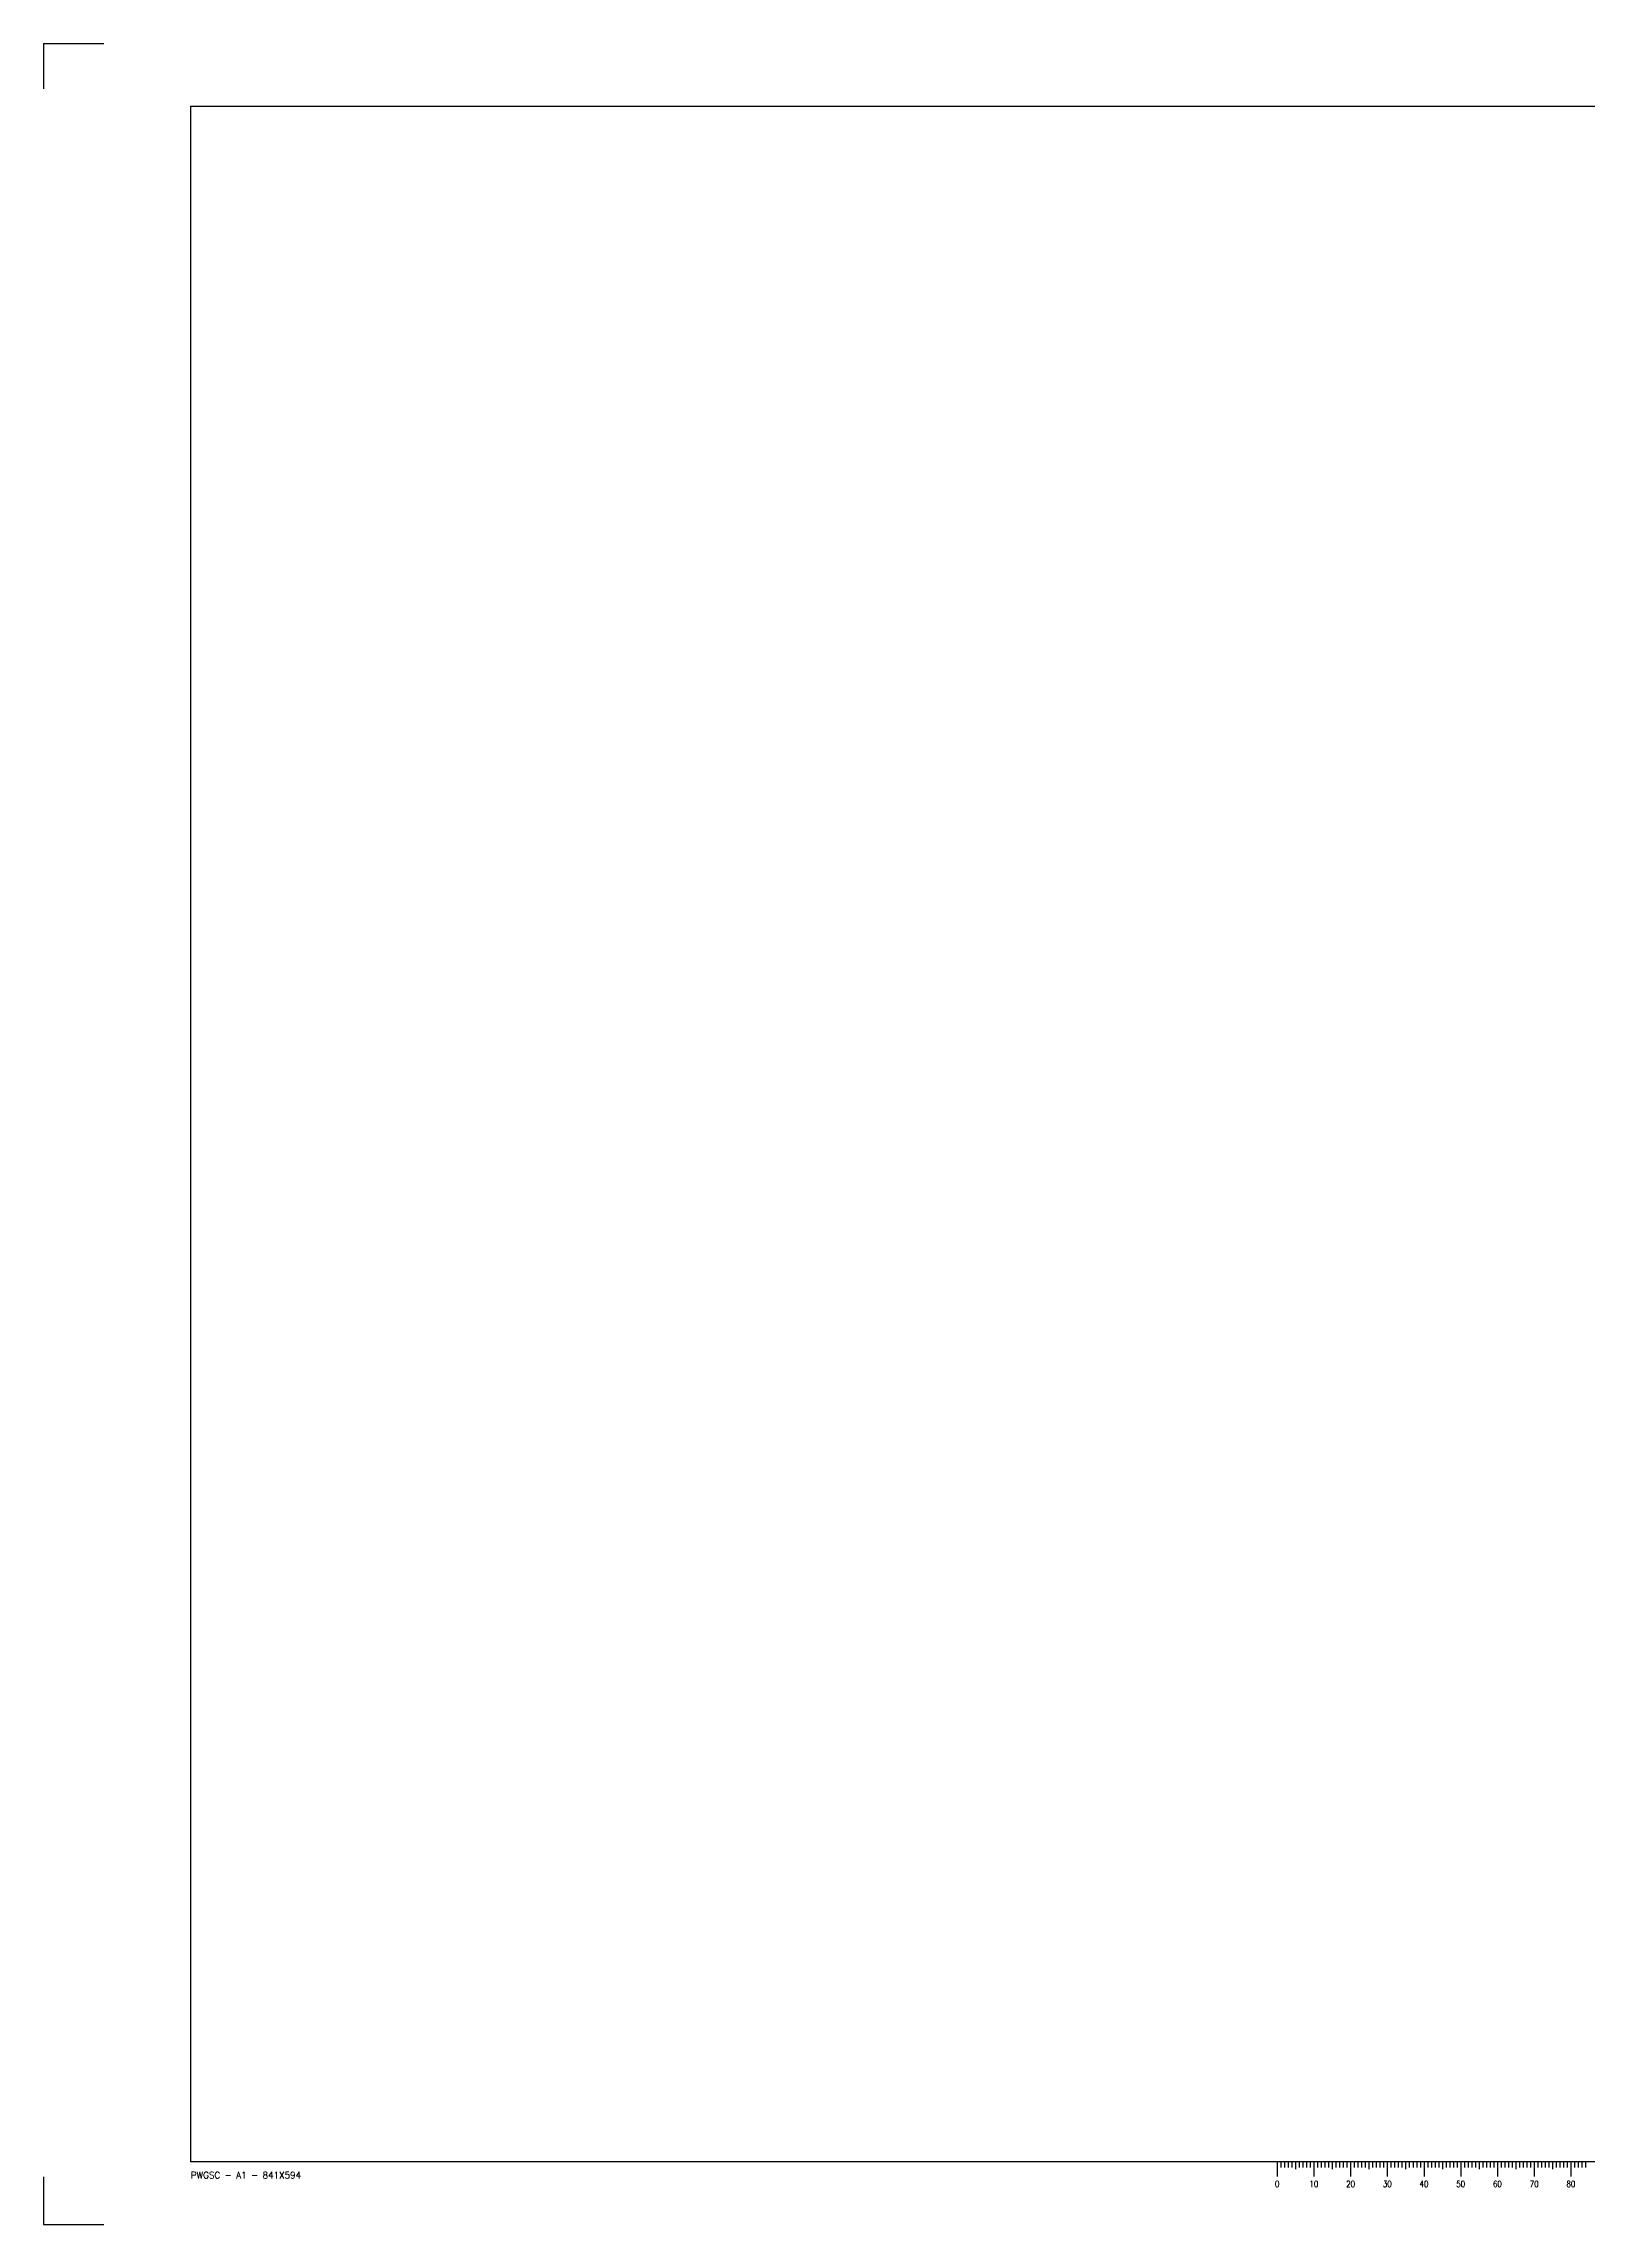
# Paper-space layout '594x841' of a CAD drawing. Header units: inches, sheet in millimetres. Extents: x 78 to 919, y 3 to 597.
# Drawn here: x 78 to 498, y 3 to 597 of the extents above; entities that cross this region are included whole.
import ezdxf
from ezdxf.enums import TextEntityAlignment as Align

# ---------------------------------------------------------------- set-up
doc = ezdxf.new("R2010")
doc.units = ezdxf.units.IN
doc.header["$LTSCALE"] = 25.4
doc.header["$MEASUREMENT"] = 0
doc.layers.add('G-TL-LIN', color=6, linetype='Continuous')
doc.layers.add('G-TL-TXT', color=7, linetype='Continuous')
doc.styles.add('SIMPLEX', font='SIMPLEX.shx', dxfattribs={"width": 0.8})

psp = doc.layouts.new('594x841')

# ---------------------------------------------------------------- linework, layer by layer
at = {"layer": 'G-TL-LIN'}
for p, q in [((77.77, 597.29), (94.21, 597.29)), ((77.77, 597.29), (77.77, 585.01)), ((117.77, 580.29), (901.77, 580.29)), ((117.77, 580.29), (117.77, 20.29)), ((901.77, 20.29), (117.77, 20.29)), ((413.77, 20.29), (413.77, 16.29)), ((418.77, 20.29), (418.77, 18.29)), ((423.77, 20.29), (423.77, 16.29)), ((428.77, 20.29), (428.77, 18.29)), ((433.77, 20.29), (433.77, 16.29)), ((438.77, 20.29), (438.77, 18.29)), ((443.77, 20.29), (443.77, 16.29)), ((448.77, 20.29), (448.77, 18.29)), ((453.77, 20.29), (453.77, 16.29)), ((458.77, 20.29), (458.77, 18.29)), ((463.77, 20.29), (463.77, 16.29)), ((468.77, 20.29), (468.77, 18.29)), ((473.77, 20.29), (473.77, 16.29)), ((478.77, 20.29), (478.77, 18.29)), ((483.77, 20.29), (483.77, 16.29)), ((488.77, 20.29), (488.77, 18.29)), ((493.77, 20.29), (493.77, 16.29)), ((77.77, 16.22), (77.77, 3.29)), ((77.77, 3.29), (94.21, 3.29))]:
    psp.add_line(p, q, dxfattribs=at)
at = {"layer": 'G-TL-LIN', "color": 11}
for p, q in [((414.77, 20.29), (414.77, 18.79)), ((415.77, 20.29), (415.77, 18.79)), ((416.77, 20.29), (416.77, 18.79)), ((417.77, 20.29), (417.77, 18.79)), ((419.77, 20.29), (419.77, 18.79)), ((420.77, 20.29), (420.77, 18.79)), ((421.77, 20.29), (421.77, 18.79)), ((422.77, 20.29), (422.77, 18.79)), ((424.77, 20.29), (424.77, 18.79)), ((425.77, 20.29), (425.77, 18.79)), ((426.77, 20.29), (426.77, 18.79)), ((427.77, 20.29), (427.77, 18.79)), ((429.77, 20.29), (429.77, 18.79)), ((430.77, 20.29), (430.77, 18.79)), ((431.77, 20.29), (431.77, 18.79)), ((432.77, 20.29), (432.77, 18.79)), ((434.77, 20.29), (434.77, 18.79)), ((435.77, 20.29), (435.77, 18.79)), ((436.77, 20.29), (436.77, 18.79)), ((437.77, 20.29), (437.77, 18.79)), ((439.77, 20.29), (439.77, 18.79)), ((440.77, 20.29), (440.77, 18.79)), ((441.77, 20.29), (441.77, 18.79)), ((442.77, 20.29), (442.77, 18.79)), ((444.77, 20.29), (444.77, 18.79)), ((445.77, 20.29), (445.77, 18.79)), ((446.77, 20.29), (446.77, 18.79)), ((447.77, 20.29), (447.77, 18.79)), ((449.77, 20.29), (449.77, 18.79)), ((450.77, 20.29), (450.77, 18.79)), ((451.77, 20.29), (451.77, 18.79)), ((452.77, 20.29), (452.77, 18.79)), ((454.77, 20.29), (454.77, 18.79)), ((455.77, 20.29), (455.77, 18.79)), ((456.77, 20.29), (456.77, 18.79)), ((457.77, 20.29), (457.77, 18.79)), ((459.77, 20.29), (459.77, 18.79)), ((460.77, 20.29), (460.77, 18.79)), ((461.77, 20.29), (461.77, 18.79)), ((462.77, 20.29), (462.77, 18.79)), ((464.77, 20.29), (464.77, 18.79)), ((465.77, 20.29), (465.77, 18.79)), ((466.77, 20.29), (466.77, 18.79)), ((467.77, 20.29), (467.77, 18.79)), ((469.77, 20.29), (469.77, 18.79)), ((470.77, 20.29), (470.77, 18.79)), ((471.77, 20.29), (471.77, 18.79)), ((472.77, 20.29), (472.77, 18.79)), ((474.77, 20.29), (474.77, 18.79)), ((475.77, 20.29), (475.77, 18.79)), ((476.77, 20.29), (476.77, 18.79)), ((477.77, 20.29), (477.77, 18.79)), ((479.77, 20.29), (479.77, 18.79)), ((480.77, 20.29), (480.77, 18.79)), ((481.77, 20.29), (481.77, 18.79)), ((482.77, 20.29), (482.77, 18.79)), ((484.77, 20.29), (484.77, 18.79)), ((485.77, 20.29), (485.77, 18.79)), ((486.77, 20.29), (486.77, 18.79)), ((487.77, 20.29), (487.77, 18.79)), ((489.77, 20.29), (489.77, 18.79)), ((490.77, 20.29), (490.77, 18.79)), ((491.77, 20.29), (491.77, 18.79)), ((492.77, 20.29), (492.77, 18.79)), ((494.77, 20.29), (494.77, 18.79)), ((495.77, 20.29), (495.77, 18.79)), ((496.77, 20.29), (496.77, 18.79)), ((497.77, 20.29), (497.77, 18.79))]:
    psp.add_line(p, q, dxfattribs=at)

# ---------------------------------------------------------------- texts
at = {"layer": 'G-TL-LIN', "style": 'SIMPLEX', "width": 0.8}
for s, p in [('0', (413.77, 14.31)), ('10', (423.77, 14.31)), ('20', (433.77, 14.31)), ('30', (443.77, 14.31)), ('40', (453.77, 14.31)), ('50', (463.77, 14.31)), ('60', (473.77, 14.31)), ('70', (483.77, 14.31)), ('80', (493.77, 14.31))]:
    psp.add_text(s, height=1.75, dxfattribs=at).set_placement(p, align=Align.MIDDLE)
at = {"layer": 'G-TL-TXT', "style": 'SIMPLEX'}
psp.add_text('PWGSC - A1 - 841X594', height=1.75, dxfattribs=at).set_placement((117.84, 15.82))

doc.saveas('drawing.dxf')
